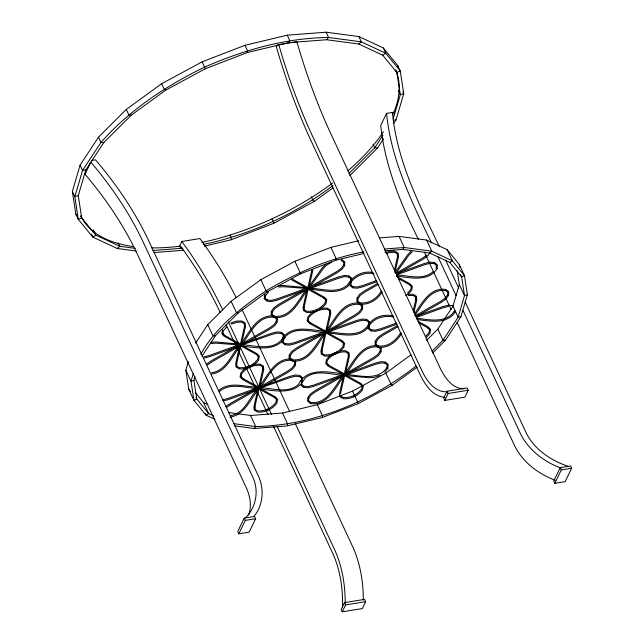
<?xml version="1.0" encoding="UTF-8"?>
<svg xmlns="http://www.w3.org/2000/svg" width="644" height="644" viewBox="0 0 644 644"><rect width="100%" height="100%" fill="white"/><g stroke="black" fill="none" stroke-linecap="round" stroke-linejoin="round"><path stroke-width="0.97" d="M272.195 314.699L272.211 311.704L272.171 312.195L274.779 308.613L279.391 305.345L308.645 288.689L312.871 270.15M342.503 607.743C343.051 589.397 340.499 570.697 332.972 553.84L273.595 426.513M345.192 603.106C345.273 585.042 342.222 566.776 334.872 550.209L277.145 426.4M357.839 301.352L357.855 298.357L357.814 298.84L360.423 295.258L365.035 291.998L378.1 284.567M363.288 600.184C363.377 582.128 360.318 563.862 352.968 547.287L295.242 423.486M207.384 365.076L211.997 361.807L241.25 345.152L241.275 344.58M276.646 399.159L275.954 402.436C271.784 408.079 264.644 411.419 257.632 410.88L254.758 409.254L255.201 409.568L254.887 406.646L254.847 407.169L259.065 387.954M226.398 407.644L230.238 404.923L259.492 388.26L259.081 387.382L242.587 378.334L243.005 378.64L241.065 376.466L241.017 377.006L241.709 373.737C245.879 368.086 253.02 364.746 260.031 365.285L262.905 366.911L262.462 366.597L262.776 369.519L262.816 369.004L258.606 387.608C267.316 376.499 275.077 357.058 292.457 359.191L292.497 360.39C275.399 358.354 268.081 377.77 259.427 388.557L258.647 388.485L258.888 388.831C274.819 390.586 295.677 396.124 304.902 378.326C316.051 368.505 331.588 375.122 344.596 375.186L344.83 374.864M320.124 334.526L296.643 347.881L291.885 351.254L289.164 354.989L289.108 358.756L292.247 360.978C309.635 363.119 317.395 343.654 326.073 332.529L326.097 331.958M292.207 359.787L289.631 357.959L290.082 358.289L290.098 355.287L290.058 355.778L292.666 352.196L297.278 348.927L326.532 332.272L326.556 331.7M338.728 377.175L315.246 390.53L310.488 393.895L307.768 397.638L307.711 401.397L310.851 403.627L311.205 402.709L308.235 400.608L308.685 400.93L308.701 397.928L308.661 398.419L311.269 394.836L315.882 391.568L345.136 374.913L345.16 374.341M265.103 294.807L264.587 295.363L265.513 295.685L268.411 292.094M265.545 295.21L265.151 298.864L265.191 298.309L267.421 300.273L267.019 299.991L271.382 300.354L276.831 298.985L305.964 288.448M323.852 332.03L294.719 342.568L289.269 343.944L284.906 343.574L285.3 343.864L283.078 341.892L283.038 342.447L283.424 338.792L282.507 338.462L282.096 342.334L284.922 344.765L289.478 345.144L295.097 343.727L326.548 332.312L330.75 313.733L330.453 310.11L327.007 308.09L322.056 308.17L320.149 308.782M240.486 345.417L271.736 334.494L277.194 333.117L281.557 333.487L281.154 333.198L283.376 335.162L283.416 334.614L283.03 338.269L283.948 338.591L283.062 337.794C274.07 351.463 255.628 345.627 242.426 344.693M258.727 388.525L289.985 377.609L295.435 376.233L299.798 376.595L299.396 376.313L301.625 378.278L301.666 377.73L301.271 381.385L302.197 381.707L302.608 377.843L299.782 375.412L295.226 375.025L289.607 376.442L264.257 385.603M301.996 381.908L301.11 381.111L301.996 381.908L301.642 385.088L301.682 384.54L303.912 386.505L303.509 386.215L307.872 386.585L313.322 385.209L342.455 374.679M302.197 381.707L301.312 380.902M376.571 280.534L362.475 285.63L357.026 287.007L352.662 286.644L353.065 286.926L350.835 284.962L350.795 285.509L351.189 281.855M350.819 278.152L350.425 281.806L351.35 282.128L351.382 281.653M368.513 324.648L369.398 325.445C374.462 317.637 384.621 315.198 393.355 317.009M369.27 325.236L369.237 325.711C359.618 340.265 339.96 333.673 325.928 332.835L325.606 332.562M369.431 324.97L369.044 328.625L369.084 328.078L371.306 330.042L370.904 329.752L375.267 330.122L380.717 328.746L396.696 322.974M437.026 268.307L436.994 268.781C428.139 282.418 409.842 277.443 396.624 276.171M454.825 311.012L454.318 311.567L455.236 311.897C446.88 324.89 429.516 320.994 416.829 319.472M300.74 384.428L300.7 384.975L303.525 387.406L308.082 387.793L313.7 386.376L345.152 374.953L349.362 356.374L349.064 352.751L345.619 350.738L340.668 350.811M340.531 393.299L340.491 393.814L344.701 375.211L344.21 375.388L360.721 384.484L360.302 384.178L362.242 386.352M349.893 284.849L349.853 285.397L352.679 287.828L357.235 288.214L362.854 286.797L376.933 281.702M368.135 327.965L368.094 328.512L370.92 330.944L375.484 331.33L381.103 329.913L397.058 324.141M240.856 344.918L236.606 364.053L236.638 363.538L236.96 366.452L236.517 366.138L239.391 367.764L244.124 367.692L251.208 365.389M204.196 358.024L209.815 356.607L241.267 345.192L241.307 344.661M229.972 417.127C245.01 414.986 250.427 398.708 259.041 388.525L259.097 388.034M223.379 400.906L228.065 399.723L259.041 388.525L259.556 387.777M343.51 343.985L342.986 346.44C338.825 352.083 331.676 355.424 324.673 354.892L321.799 353.258L322.242 353.572L321.928 350.658L321.887 351.173L326.138 332.038M326.548 332.312L326.589 331.781M345.152 374.953L345.192 374.422M204.22 246.201L231.132 239.769L231.301 237.781L230.069 235.141M135.337 248.383L119.784 246.314L95.851 235.149L81.691 217.849L78.278 195.591L85.829 169.903L103.837 142.525L131.078 115.332L165.693 90.168L205.323 68.755L247.272 52.542L247.441 50.562L244.978 45.281L202.136 61.832L161.652 83.704L126.296 109.408L98.476 137.188L80.081 165.146L72.361 191.389L75.855 214.114L78.318 219.403L92.784 237.073L117.232 248.479L136.093 250.991M282.523 413.037L287.699 424.138L286.813 425.982L322.346 417.489L322.491 415.823L317.315 404.722L282.523 413.037L250.564 415.477L228.419 412.53M201.87 356.317L215.378 335.774L238.272 312.92L267.357 291.772L300.659 273.781L335.91 260.16L336.055 258.494L330.879 247.393L294.872 261.303L260.86 279.681L231.148 301.279L207.762 324.624L195.623 343.083M264.62 294.88L264.209 298.752L267.035 301.183L271.591 301.561L277.21 300.144L308.661 288.729M283.948 338.591L284.366 334.727L281.541 332.296L276.976 331.91L271.357 333.326L243.199 343.51M351.35 282.128L351.761 278.264L348.935 275.833L344.379 275.447L338.76 276.864L314.353 285.695M222.591 329.8L221.818 333.761L223.887 336.063L240.792 345.409C232.178 355.601 226.769 371.87 211.731 374.011M362.29 385.812L361.598 389.081C357.428 394.732 350.288 398.073 343.276 397.533L340.402 395.907M363.2 386.489L362.475 389.902C358.12 395.802 350.658 399.296 343.333 398.733L340.338 397.034M239.246 347.68L235.664 363.844L236.002 366.951L239.447 368.964C246.773 369.527 254.235 366.042 258.582 360.141L259.355 356.18L257.286 353.87L242.981 345.957M241.267 345.192L245.469 326.613L245.171 322.99L241.725 320.97L236.775 321.05L231.051 322.894L231.566 324.013L237.048 322.25L241.79 322.169L244.656 323.803L244.213 323.481L244.535 326.403L244.575 325.888L240.365 344.492C249.067 333.383 256.835 313.942 274.207 316.075L274.73 317.081L273.974 317.114M257.487 390.795L253.905 406.96L254.243 410.067L257.689 412.079C265.014 412.643 272.476 409.157 276.831 403.257L277.596 399.296L275.535 396.986L261.231 389.073M259.508 388.308L263.718 369.72L263.42 366.106L259.975 364.085L255.024 364.166L253.116 364.778M306.641 291.217L303.058 307.381L303.396 310.488L306.842 312.501C314.167 313.065 321.63 309.579 325.985 303.678L326.75 299.718L324.689 297.407L311.253 289.969M307.76 288.029L311.97 269.425M324.528 334.8L320.945 350.964L321.284 354.071L324.729 356.092C332.054 356.647 339.517 353.162 343.864 347.261L344.637 343.3L342.568 340.998L328.271 333.077M343.131 377.448L339.589 393.09L339.887 396.712M344.25 374.253L348.46 355.649L348.42 356.164L348.106 353.25L348.549 353.564L345.675 351.938C338.663 351.399 331.523 354.739 327.353 360.382L326.661 363.659L326.709 363.119L328.649 365.285L328.223 364.979L344.725 374.035M394.506 269.78L397.614 256.071L397.573 256.594L397.251 253.672L397.702 253.986L394.828 252.359L390.087 252.432L386.432 253.607M394.973 272.444L398.515 256.795L398.209 253.173L394.764 251.16L389.813 251.241L385.048 252.77M413.198 310.939L415.855 299.186L415.823 299.702L415.501 296.787L415.944 297.101L413.07 295.475L408.336 295.548M413.883 312.622L416.757 299.911L416.459 296.288L413.013 294.268L408.063 294.348M240.727 345.707L240.848 344.5M258.969 388.823L258.936 387.64M350.771 278.699L348.549 276.735L348.951 277.025L344.588 276.654L339.138 278.031L308.122 289.245L308.09 288.061M332.24 329.277L356.639 320.446L362.258 319.038L366.822 319.416L369.648 321.847L369.237 325.711L368.312 325.389L368.698 321.734L368.658 322.282L366.436 320.318L366.839 320.607L362.475 320.237L357.026 321.614L326.009 332.827L325.969 331.644M344.749 374.88L344.612 375.468L375.629 364.254L381.079 362.886L385.442 363.248L385.04 362.966L387.261 364.931L387.31 364.375L386.915 368.03L387.841 368.36L388.252 364.488L385.426 362.057L380.87 361.678L375.251 363.095L348.968 372.594M248.656 514.991C251.732 506.409 250.315 496.886 246.724 488.699L137.727 254.96C124.002 225.472 105.608 198.408 84.541 173.703M215.024 419.389L206.088 415.219L193.941 400.375L188.756 389.274L185.826 370.171L188.362 361.542M193.256 373.601L191.002 381.272L193.941 400.375L196.774 399.063L193.9 380.363L195.003 376.611M393.299 118.528L400.294 94.74L396.873 72.482L396.052 70.719M393.862 123.189L396.028 119.897L403.74 93.662L400.246 70.929L397.783 65.648L383.325 47.97L358.877 36.563L326.114 32.2L287.264 35.17L244.978 45.281M426.747 340.185L437.848 329.108L452.982 306.101L459.325 284.511L457.208 270.73M432.704 352.984L445.455 340.257L460.919 316.759L467.399 294.711L464.461 275.608L459.285 264.507L447.137 249.655L426.594 240.067L399.055 236.396L379.276 237.91M180.352 247.972L180.779 246.539C195.953 267.115 209.171 289.132 220.119 312.235M85 174.274L90.828 162.183C111.734 186.712 129.919 213.615 143.556 242.869L252.545 476.608C259.25 490.189 256.296 507.303 245.477 517.889M179.177 246.942L181.809 241.468L199.906 238.546C213.583 257.133 225.803 276.799 236.09 297.456M277.387 44.525L276.316 46.746C285.662 78.842 296.908 110.406 311.036 140.722L420.13 374.671C425.104 384.629 432.696 396.728 445.036 397.3M247.272 52.542L288.673 42.649L289.728 40.459L287.264 35.17M393.862 112.201L386.553 113.376L380.725 125.467C384.871 165.782 400.6 203.496 418.447 239.471M244.213 518.106L237.749 531.517L238.819 533.812L249.164 532.137L255.62 518.726L254.557 516.44L244.213 518.106L245.284 520.4L238.819 533.812M344.516 602.607L341.191 609.514L342.262 611.8L362.339 608.564L365.663 601.657L364.593 599.371L344.516 602.607L345.587 604.893L342.262 611.8M447.057 391.214L443.724 398.121L444.795 400.407L464.871 397.171L468.196 390.264L467.133 387.978L447.057 391.214L448.119 393.5L444.795 400.407M560.224 467.633L553.768 481.044L554.83 483.33L565.174 481.664L571.639 468.252L570.568 465.966L560.224 467.633L561.294 469.919L554.83 483.33M200.799 354.192C215.837 327.128 240.92 307.945 266.036 290.782C296.425 272.879 329.076 258.341 363.908 251.836M382.914 135.361L374.728 147.806L348.887 173.606M349.805 175.635L377.634 147.862L383.583 138.814M211.248 343.461L216.183 343.163L240.937 345.103M278.651 286.999L283.585 286.701L308.339 288.641M307.719 288.979L308.275 288.931M219.258 391.673C230.415 381.852 245.944 388.469 258.952 388.541L259.097 387.616M258.888 388.831L259.033 387.905M240.655 345.095L240.647 345.715C255.95 347.68 277.274 352.743 286.298 335.685C297.447 325.864 312.976 332.481 325.993 332.546L326.13 331.62M325.928 332.835L326.065 331.918M238.827 346.118C230.834 355.738 225.585 370.831 211.49 372.812M305.65 290.46C297.874 300.909 290.235 318.249 274.328 316.204L272.388 314.836M308.363 287.256L322.274 267.824L325.856 264.137M257.077 389.226C249.139 398.499 244.253 413.392 230.641 415.662M323.529 334.043C315.753 344.17 308.645 361.236 293.125 359.819M381.425 290.895C377.134 298.357 368.819 304.048 359.964 302.849L358.032 301.489M395.158 272.291L407.918 254.477L411.5 250.79M382.238 291.788C377.787 299.508 369.133 305.272 360.004 304.048L356.865 301.819L356.921 298.059L359.642 294.316L364.399 290.951L377.44 283.529M395.963 273.201L408.739 255.37L412.216 251.788M342.141 376.692C334.365 387.133 326.725 404.48 310.811 402.428L310.851 403.627C328.239 405.768 335.999 386.303 344.677 375.17L328.199 366.13L325.711 363.522L326.476 359.561L329.8 355.826M345.434 372.675C353.532 361.775 361.501 343.695 378.1 345.844L378.624 346.842L377.746 346.754M400.826 332.385C396.35 340.418 387.889 347.317 378.213 345.965L375.637 344.146L376.08 344.468L376.096 341.465L376.064 341.956L378.672 338.374L383.285 335.105L398.081 326.685M414.567 313.781C421.828 303.227 430.12 287.272 445.495 289.381L448.635 291.603L448.578 295.371L445.857 299.106L441.1 302.479L415.879 316.824M401.639 333.286C397.018 341.578 388.195 348.541 378.253 347.164M414.792 315.504C422.279 305.176 430.023 288.528 445.535 290.573L448.111 292.4L447.661 292.07L447.644 295.073L447.685 294.582L445.076 298.164L440.464 301.432L415.211 315.793M429.79 253.003L427.608 255.998L422.858 259.363L396.768 274.199M369.117 323.9C374.381 316.317 384.516 314.071 393.202 315.81M384.806 372.103L387.841 368.36L386.947 367.555C377.964 381.232 359.521 375.388 346.311 374.462M454.35 311.092C446.115 323.835 429.049 319.609 416.652 318.265M253.857 516.512C263.251 505.339 264.491 488.868 258.3 475.844L149.207 241.894C135.337 212.118 116.773 184.788 95.497 159.833L91.802 160.428M326.701 39.743L328.577 37.481L361.34 41.852L385.788 53.259L400.246 70.929L396.873 72.482L382.713 55.183L358.78 44.017L326.701 39.743L288.673 42.649M234.497 425.853L254.163 428.477L255.74 426.586C314.047 425.257 370.542 401.784 416.088 366.001M384.685 250.774L402.661 249.397L404.239 247.505L431.77 251.168L452.313 260.756L464.461 275.608L461.627 276.912L464.501 295.612L458.158 317.202L443.024 340.209L431.923 351.286M226.648 327.039L223.468 330.622L222.776 333.89L222.816 333.351L224.764 335.524L224.337 335.218L240.84 344.266M407.563 293.084L410.751 289.502L411.444 286.234L411.395 286.773L409.455 284.6L409.874 284.906L398.588 278.715M425.813 336.2L428.993 332.618L429.685 329.35L429.645 329.889L427.697 327.716L428.123 328.021L418.568 322.781M426.545 337.182L429.87 333.439L430.643 329.478L428.147 326.87L417.739 321.163M117.232 248.479L119.784 246.314L118.142 242.788M358.78 44.017L361.34 41.852L358.877 36.563M341.231 259.926L341.61 259.613L344.749 261.842L344.693 265.602L341.964 269.345L337.214 272.71L308.516 289.035L307.719 288.552L308.186 288.947L304 307.591L304.04 307.067L304.354 309.989M341.256 260.53L342.02 260.498L341.61 259.613M402.661 249.397L429.62 252.987L431.77 251.168L426.594 240.067M332.996 185.528C294.936 214.42 250.13 234.641 203.375 244.454M231.132 239.769L273.974 223.21L314.449 201.339L332.932 187.903M317.315 404.722L352.558 391.101L385.861 373.101L410.912 354.892M322.346 417.489L358.346 403.579L392.365 385.192L417.256 367.096M206.603 364.134L211.361 360.761L235.712 346.915M426.827 255.056L422.223 258.316L396.1 273.177M225.642 406.686L229.602 403.877L255.692 389.04M218.501 390.715C229.795 380.685 245.549 387.141 258.775 387.334M433.203 271.567C423.213 280.551 409.238 275.592 397.429 275.06M382.713 55.183L385.788 53.259L383.325 47.97M429.62 252.987L449.729 262.374L452.313 260.756L447.137 249.655M313.765 311.599L311.197 313.177L307.872 316.92L307.099 320.881L309.595 323.489L326.073 332.529L326.065 332.111M249.445 366.331L244.157 369.173L240.832 372.908L240.067 376.869L242.555 379.485L259.041 388.525L259.025 388.099M249.711 366.162L254.525 362.894L257.705 359.32L258.397 356.043L258.357 356.591L256.409 354.417L256.835 354.723L239.898 345.361M405.728 295.652L408.296 294.067L411.629 290.331L412.393 286.371L409.906 283.754L396.889 276.622M331.515 354.772L334.936 352.654L337.802 351.737M331.628 262.229L326.572 265.135L323.095 268.717L308.581 288.979L307.397 288.456M302.237 290.943L278.755 304.298L274.006 307.671L271.277 311.406L271.221 315.174L276.823 319.094L276.381 318.772L276.357 321.775L276.397 321.284L273.789 324.866L269.176 328.134L242.184 343.485M309.587 287.023L336.579 271.671L341.191 268.403L343.799 264.821L343.759 265.312L343.775 262.309L344.226 262.631L341.642 260.812M328.335 330.106L354.458 315.254L359.07 311.986L361.678 308.404L361.646 308.895L361.662 305.892L362.105 306.214L359.143 304.113M261.303 386.102L287.425 371.242L292.038 367.982L294.646 364.399L294.606 364.882L294.622 361.888L295.073 362.21L292.497 360.39M397.429 325.655L382.641 334.067L377.891 337.432L375.162 341.175L375.106 344.934L380.717 348.863L380.266 348.541L380.25 351.535L380.29 351.044L377.674 354.627L373.069 357.895L346.07 373.246M307.301 288.898L308.21 288.987L308.017 288.359M399.055 272.678L424.396 263.517L430.023 262.1L434.579 262.486L437.405 264.917L436.994 268.781L436.069 268.459L436.463 264.805L436.415 265.352L434.193 263.388L434.595 263.67L430.232 263.307L424.782 264.676L396.583 274.875M238.57 344.91L209.437 355.448L203.979 356.824M325.18 332.481L326.097 332.57M417.296 315.793L442.645 306.633L448.264 305.216L452.821 305.594M416.708 317.307L443.024 307.792L448.474 306.415M256.811 388.026L227.678 398.564L222.228 399.932M379.839 375.388L374.116 377.432L369.028 377.738L344.532 375.484L373.705 358.941L378.455 355.569L381.184 351.833L381.24 348.066L380.789 347.744M78.278 195.591L74.825 196.67L78.318 219.403L81.691 217.849L80.87 216.086M193.9 380.363L191.002 381.272L185.826 370.171M467.399 294.711L464.501 295.612L459.325 284.511M330.879 247.393L358.732 240.735M335.91 260.16L363.932 253.462M279.689 44.5L296.836 41.739C306.021 73.271 317.106 104.28 330.992 134.065L439.989 367.805C444.65 377.223 452.024 388.871 463.849 388.775M85.829 169.903L82.545 170.435L74.825 196.67L72.361 191.389M393.565 120.291L396.028 119.897M350.738 281.452L350.231 282.008L351.149 282.338M368.827 324.834L368.344 324.914C359.352 338.583 340.909 332.747 327.707 331.813M283.392 339.267L282.507 338.462C292.118 323.908 311.785 330.509 325.816 331.338M460.919 316.759L458.158 317.202L452.982 306.101M448.119 393.5L468.196 390.264M245.284 520.4L255.62 518.726M561.294 469.919L571.639 468.252M345.587 604.893L365.663 601.657M152.87 250.516L182.896 248.214M153.98 252.545L183.862 250.258M384.452 249.019L404.239 247.505L399.055 236.396M254.163 428.477L285.823 426.054M278.345 285.807L283.432 285.501L305.972 287.578M210.95 342.27L216.038 341.964L240.534 344.218M392.615 114.004L394.466 114.004M447.725 391.713C435.038 392.977 426.698 380.789 421.884 370.727L312.895 136.987C299.009 107.194 287.924 76.193 278.739 44.653M103.837 142.525L100.939 142.469L82.545 170.435L80.081 165.146M377.634 147.862L374.728 147.806L373.085 144.28M215.378 335.774L212.947 335.725L207.762 324.624M445.455 340.257L443.024 340.209L437.848 329.108M274.36 317.395C291.748 319.537 299.508 300.072 308.186 288.947L307.953 288.657M372.997 272.509C362.814 270.448 352.598 276.067 347.559 284.914C337.279 294.123 322.91 288.729 310.802 288.327M374.132 273.805C363.868 271.486 353.363 276.775 348.315 285.88C337.021 295.902 321.267 289.454 308.041 289.253M342.455 373.802C327.031 371.733 307.204 367.458 298.405 384.492C287.836 393.911 273.08 388.107 260.675 387.809M233.595 423.631L255.74 426.586L250.564 415.477M131.078 115.332L128.76 114.696L126.296 109.408M238.272 312.92L236.324 312.38L231.148 301.279M568.33 466.425C551.103 460.549 534.48 449.697 526.237 432.953L465.169 301.988M560.9 468.132C544.228 461.74 528.724 450.285 520.634 434.024L462.899 310.223M555.072 480.223C538.4 473.831 522.896 462.376 514.806 446.115L457.079 322.314M195.349 392.558L203.496 402.5L207.867 404.545M213.921 416.056L208.672 413.601L196.774 399.063L195.977 397.356M308.057 288.633L307.526 288.343M325.904 331.942L326.073 332.529L325.284 332.038M344.621 375.227L343.888 374.679M240.727 345.466L240.132 344.806M291.732 278.755L307.365 287.329M291.708 279.907L308.186 288.947L307.792 288.488M307.735 289.204L324.23 298.261L323.811 297.955L325.751 300.12L325.8 299.581L325.107 302.857C320.937 308.5 313.797 311.841 306.786 311.302L304.628 310.086M326.122 331.386L309.619 322.338L310.046 322.644L308.098 320.471L308.057 321.01L308.75 317.742C312.92 312.09 320.06 308.75 327.072 309.289L329.945 310.923L329.495 310.601L329.817 313.523L329.857 313.008L325.647 331.612C334.349 320.503 342.117 301.062 359.489 303.195L359.899 304.081M325.614 332.787L342.117 341.843L341.698 341.537L343.638 343.711M346.875 375.718L360.753 383.333L363.24 385.941M258.582 388.783L275.085 397.831L274.658 397.533L276.598 399.699M360.841 304.153L362.636 305.425L362.58 309.184L359.851 312.928L355.102 316.293L326.403 332.618L325.8 331.966M325.84 332.24L325.936 332.215M258.864 387.938L258.952 388.541M276.904 317.983L277.355 318.305L277.298 322.064L274.569 325.808L269.82 329.173L241.114 345.498L240.518 344.846M295.145 361.099L295.596 361.421L295.54 365.18L292.819 368.923L288.061 372.288L259.363 388.614L258.759 387.954M445.495 289.381L445.906 290.259L445.141 290.291M359.964 302.849L360.374 303.735L359.529 304.395C342.431 302.358 335.122 321.783 326.468 332.57L325.413 331.926M165.693 90.168L164.115 88.993L161.652 83.704M314.449 201.339L312.871 200.163L311.229 196.637M267.357 291.772L266.036 290.782L260.86 279.681M392.365 385.192L391.045 384.202L385.861 373.101M325.598 332.143L326.057 332.489M240.317 345.023L240.776 345.369M259.017 388.485L258.799 388.227M325.671 332.071L326.073 332.529M240.389 344.951L240.792 345.409L240.784 344.991M240.003 344.918L241.186 345.442C249.832 334.663 257.149 315.238 274.247 317.275L274.602 316.357M449.729 262.374L461.627 276.912M240.55 345.12L240.623 344.822M75.855 214.114L77.111 215.651M188.756 389.274L190.584 391.496M181.809 241.468C197.668 262.921 211.377 285.944 222.752 310.078M307.913 288.383L308.251 288.89M344.017 374.575L345.071 375.211C353.725 364.423 361.043 345.007 378.133 347.036L378.487 346.126M242.144 309.804L289.719 411.653M316.333 310.014L316.695 310.811M335.089 352.976L335.452 353.773M335.25 353.846L334.993 353.282M249.606 365.929L249.969 366.726M249.663 366.806L249.3 366.009M268.218 409.842L267.96 409.278M402.919 91.899L403.74 93.662L400.294 94.74L398.242 90.337M392.099 112.483L392.51 113.376C397.107 160.944 418.994 204.076 439.297 246.507M460.436 274.352L461.233 276.059M445.656 260.152L458.802 288.343M431.488 242.86C411.58 201.701 391.061 159.543 386.553 113.376M437.856 256.513L456.113 295.66M326.114 32.2L328.577 37.481C285.525 37.948 243.802 49.982 204.599 67.121C165.902 85.91 129.525 109.995 100.939 142.469L98.476 137.188M424.388 252.215L451.13 309.571M202.136 61.832L205.323 68.755M294.872 261.303L300.659 273.781M352.558 391.101L358.346 403.579M272.01 218.936L273.974 223.21M228.33 321.718L238.513 343.566M239.785 346.295L258.888 387.261M259.741 389.081L271.623 414.567M226.1 324.648L255.362 387.406M256.634 390.135L268.089 414.688M203.496 402.5L208.672 413.601L206.088 415.219L205.291 413.512M93.388 229.86L95.851 235.149L92.784 237.073L91.553 234.432M317.114 309.7L317.524 310.585M353.604 395.931L354.015 396.809M459.285 264.507L459.727 267.373M397.783 65.648L398.089 67.62M292.601 360.068L292.247 360.978L291.837 360.101M395.601 69.761A173.55 83.607 -25 0 1 393.669 112.789M383.438 131.714A173.55 83.607 -25 0 1 347.8 170.926M332.513 183.146A173.55 83.607 -25 0 1 201.838 242.482M180.296 246.153A173.55 83.607 -25 0 1 151.517 247.876M133.171 246.547A173.55 83.607 -25 0 1 80.814 215.973"/></g></svg>
